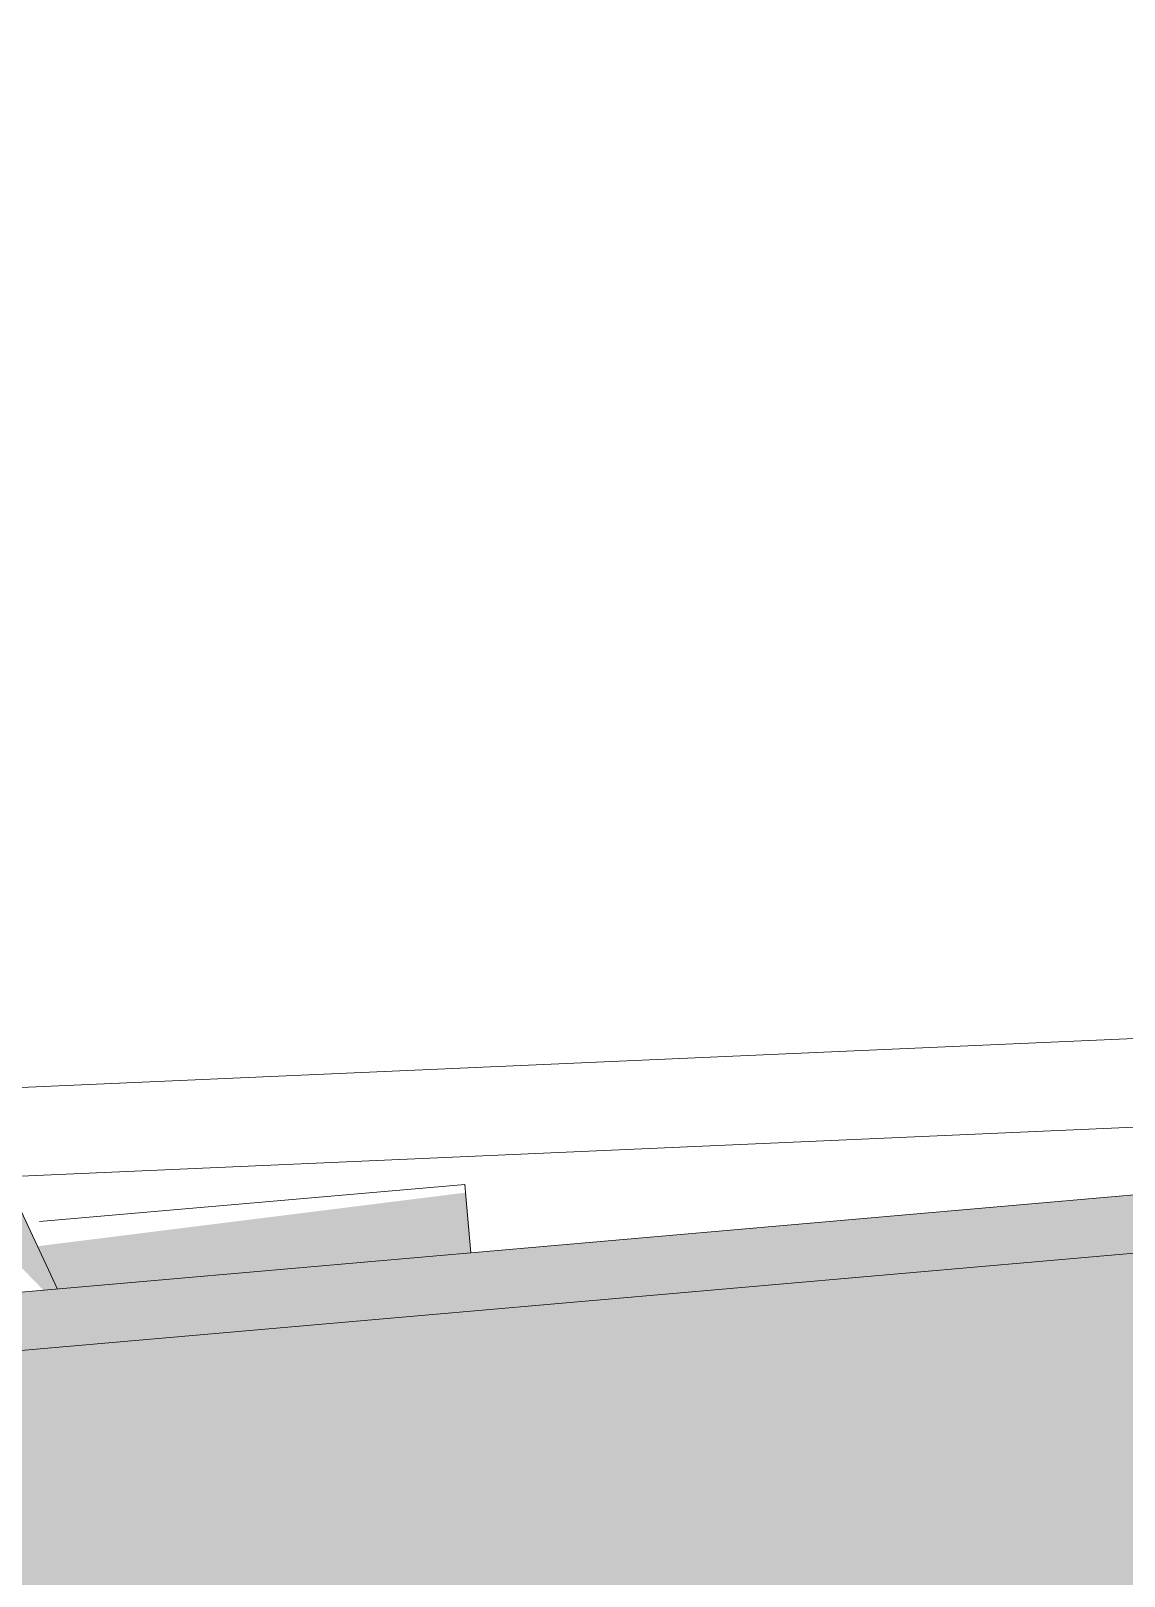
# Model space of a CAD drawing. Header units: metres. Extents: x -4613 to -4328, y -1 to 30.
# Drawn here: x -4567.5804 to -4567.4816, y 16.9143 to 17.0538 of the extents above; entities that cross this region are included whole.
import ezdxf

# ---------------------------------------------------------------- set-up
doc = ezdxf.new("R2010")
doc.units = ezdxf.units.M
doc.layers.add('A-ROOF', color=132, linetype='Continuous', lineweight=5)
doc.layers.add('Q-SPCQ', color=91, linetype='Continuous', lineweight=5)

# ---------------------------------------------------------------- blocks, each defined once
blk = doc.blocks.new('Static Line_Sayfa_Metal Deck_Pan Mount - Up to 15 _ pitch - Max 2 Users-1845519-SOUTH WEST')
at = {"layer": 'Q-SPCQ'}
h = blk.add_hatch(color=256, dxfattribs=at)
h.paths.add_polyline_path([(-4567.73987, 16.92601), (-4567.72708, 16.92846), (-4567.72594, 16.93271), (-4567.74035, 16.93145), (-4567.74009, 16.92846)])
h.paths.add_polyline_path([(-4567.72426, 16.92737), (-4567.58124, 16.94011), (-4567.58308, 16.94404), (-4567.72308, 16.93179), (-4567.72397, 16.92846)])
h.paths.add_polyline_path([(-4567.57796, 16.94017), (-4567.54063, 16.94344), (-4567.54111, 16.94888), (-4567.57977, 16.94404), (-4567.57923, 16.94288)])
blk.add_hatch(color=256, dxfattribs=at).paths.add_polyline_path([(-4567.72744, 16.92709), (-4567.72397, 16.92846), (-4567.72308, 16.93179), (-4567.58308, 16.94404), (-4567.57923, 16.94006), (-4567.57796, 16.94017), (-4567.58124, 16.94721), (-4567.72543, 16.9346), (-4567.72708, 16.92846)])
for p, q in [((-4567.54117, 16.94962), (-4567.57959, 16.94626)), ((-4567.54117, 16.94962), (-4567.57959, 16.94626)), ((-4567.54117, 16.94962), (-4567.57959, 16.94626)), ((-4567.54117, 16.94962), (-4567.57959, 16.94626)), ((-4567.54117, 16.94962), (-4567.57959, 16.94626)), ((-4567.54117, 16.94962), (-4567.57959, 16.94626)), ((-4567.54117, 16.94962), (-4567.57959, 16.94626)), ((-4567.54117, 16.94962), (-4567.57959, 16.94626)), ((-4567.54117, 16.94962), (-4567.57959, 16.94626)), ((-4567.54117, 16.94962), (-4567.57959, 16.94626)), ((-4567.54117, 16.94962), (-4567.57959, 16.94626)), ((-4567.54117, 16.94962), (-4567.57959, 16.94626)), ((-4567.54117, 16.94962), (-4567.57959, 16.94626)), ((-4567.54117, 16.94962), (-4567.57959, 16.94626)), ((-4567.54117, 16.94962), (-4567.57959, 16.94626)), ((-4567.54117, 16.94962), (-4567.57959, 16.94626)), ((-4567.54117, 16.94962), (-4567.57959, 16.94626)), ((-4567.54116, 16.94953), (-4567.54117, 16.94962)), ((-4567.54116, 16.94953), (-4567.54117, 16.94962)), ((-4567.54116, 16.94953), (-4567.54117, 16.94962)), ((-4567.54116, 16.94953), (-4567.54117, 16.94962)), ((-4567.54116, 16.94953), (-4567.54117, 16.94962)), ((-4567.54116, 16.94953), (-4567.54117, 16.94962)), ((-4567.54116, 16.94953), (-4567.54117, 16.94962)), ((-4567.54116, 16.94953), (-4567.54117, 16.94962)), ((-4567.54116, 16.94953), (-4567.54117, 16.94962)), ((-4567.54116, 16.94953), (-4567.54117, 16.94962)), ((-4567.54116, 16.94953), (-4567.54117, 16.94962)), ((-4567.54116, 16.94953), (-4567.54117, 16.94962)), ((-4567.54116, 16.94953), (-4567.54117, 16.94962)), ((-4567.54116, 16.94953), (-4567.54117, 16.94962)), ((-4567.54116, 16.94953), (-4567.54117, 16.94962)), ((-4567.54116, 16.94953), (-4567.54117, 16.94962)), ((-4567.54116, 16.94953), (-4567.54117, 16.94962)), ((-4567.54116, 16.94953), (-4567.54117, 16.94962)), ((-4567.54116, 16.94953), (-4567.54117, 16.94962)), ((-4567.54116, 16.94953), (-4567.54117, 16.94962)), ((-4567.54116, 16.94953), (-4567.54117, 16.94962)), ((-4567.54116, 16.94953), (-4567.54117, 16.94962)), ((-4567.54116, 16.94953), (-4567.54117, 16.94962)), ((-4567.54116, 16.94953), (-4567.54117, 16.94962)), ((-4567.54116, 16.94953), (-4567.54117, 16.94962)), ((-4567.54116, 16.94953), (-4567.54117, 16.94962)), ((-4567.54116, 16.94953), (-4567.54117, 16.94962)), ((-4567.54116, 16.94953), (-4567.54117, 16.94962)), ((-4567.54116, 16.94953), (-4567.54117, 16.94962)), ((-4567.54116, 16.94953), (-4567.54117, 16.94962)), ((-4567.54116, 16.94953), (-4567.54117, 16.94962)), ((-4567.54116, 16.94953), (-4567.54117, 16.94962)), ((-4567.54116, 16.94953), (-4567.54117, 16.94962)), ((-4567.54111, 16.94888), (-4567.54117, 16.94962)), ((-4567.54111, 16.94888), (-4567.54063, 16.94344)), ((-4567.57796, 16.94017), (-4567.58124, 16.94721))]:
    blk.add_line(p, q, dxfattribs=at)
blk = doc.blocks.new('Static Line_Sayfa_Metal Deck_Pan Mount - Up to 15 _ pitch - Max 2 Users-1846359-SOUTH WEST')
at = {"layer": 'Q-SPCQ'}
for p, q in [((-4567.21006, 16.97471), (-4567.64013, 16.95579)), ((-4567.6298, 16.94823), (-4567.34009, 16.96098))]:
    blk.add_line(p, q, dxfattribs=at)
blk = doc.blocks.new('Roof Gutters3 - Roof Gutters-1885272-SOUTH WEST')
at = {"layer": 'A-ROOF'}
for points in [[(-4578.09591, 16.01471), (-4558.3046, 17.74623), (-4558.30477, 17.75147), (-4578.09654, 16.01992)], [(-4578.05617, 15.56043), (-4558.3046, 17.28847), (-4558.3046, 17.74623), (-4578.09591, 16.01471), (-4578.06518, 15.66348)]]:
    blk.add_hatch(color=256, dxfattribs=at).paths.add_polyline_path(points)
for p, q in [((-4558.30477, 17.75147), (-4578.09654, 16.01992)), ((-4558.3046, 17.74623), (-4578.09591, 16.01471))]:
    blk.add_line(p, q, dxfattribs=at)

msp = doc.modelspace()

# ---------------------------------------------------------------- block references
at = {"layer": 'A-ROOF'}
msp.add_blockref('Roof Gutters3 - Roof Gutters-1885272-SOUTH WEST', (0, 0), dxfattribs=at)
at = {"layer": 'Q-SPCQ'}
for name in ['Static Line_Sayfa_Metal Deck_Pan Mount - Up to 15 _ pitch - Max 2 Users-1845519-SOUTH WEST', 'Static Line_Sayfa_Metal Deck_Pan Mount - Up to 15 _ pitch - Max 2 Users-1846359-SOUTH WEST']:
    msp.add_blockref(name, (0, 0), dxfattribs=at)

doc.saveas('drawing.dxf')
